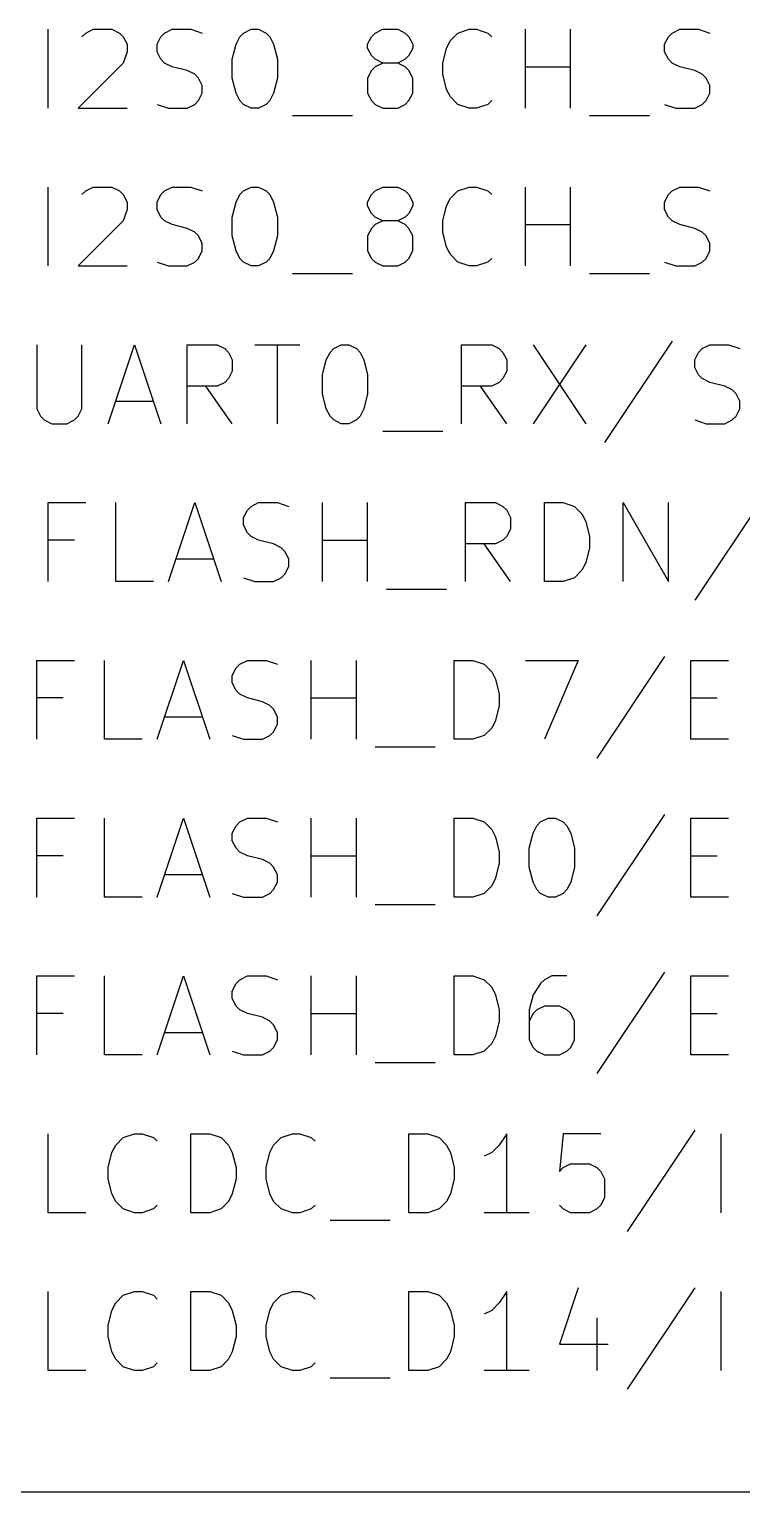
# Model space of a CAD drawing. Header units: millimetres. Extents: x 3 to 237, y -203 to -4.
# Drawn here: x 56.69 to 68.15, y -180.34 to -156.8 of the extents above; entities that cross this region are included whole.
import ezdxf

# ---------------------------------------------------------------- set-up
doc = ezdxf.new("R2010")
doc.units = ezdxf.units.MM
doc.layers.add('GREENSIXTYFIVE', color=129, linetype='CONTINUOUS')
doc.layers.add('RED', color=14, linetype='CONTINUOUS')

msp = doc.modelspace()

# ---------------------------------------------------------------- linework, layer by layer
at = {"layer": 'GREENSIXTYFIVE', "linetype": 'CONTINUOUS'}
for p, q in [((56.9927, -158.0675), (56.9927, -156.7975)), ((57.5371, -156.9185), (57.5975, -156.858)), ((57.5975, -156.858), (57.7185, -156.7975)), ((57.7185, -156.7975), (58.0209, -156.7975)), ((58.0209, -156.7975), (58.1418, -156.858)), ((58.1418, -156.858), (58.2023, -156.9185)), ((58.2023, -156.9185), (58.2628, -157.0394)), ((58.7466, -157.0394), (58.807, -156.9185)), ((58.807, -156.9185), (58.8675, -156.858)), ((58.8675, -156.858), (58.9885, -156.7975)), ((58.9885, -156.7975), (59.2908, -156.7975)), ((59.2908, -156.7975), (59.4723, -156.858)), ((60.0165, -157.0394), (60.077, -156.9185)), ((60.077, -156.9185), (60.1375, -156.858)), ((60.1375, -156.858), (60.2584, -156.7975)), ((60.2584, -156.7975), (60.3794, -156.7975)), ((60.3794, -156.7975), (60.5003, -156.858)), ((60.5003, -156.858), (60.5608, -156.9185)), ((60.5608, -156.9185), (60.6213, -157.0394)), ((62.1332, -157.0394), (62.1936, -156.9185)), ((62.1936, -156.9185), (62.2541, -156.858)), ((62.2541, -156.858), (62.3751, -156.7975)), ((62.3751, -156.7975), (62.617, -156.7975)), ((62.617, -156.7975), (62.7379, -156.858)), ((62.7379, -156.858), (62.7984, -156.9185)), ((62.7984, -156.9185), (62.8589, -157.0394)), ((63.4031, -157.0999), (63.4636, -156.979)), ((63.4636, -156.979), (63.5846, -156.858)), ((63.5846, -156.858), (63.766, -156.7975)), ((63.766, -156.7975), (63.8869, -156.7975)), ((63.8869, -156.7975), (64.0684, -156.858)), ((64.0684, -156.858), (64.1288, -156.9185)), ((64.6731, -158.0675), (64.6731, -156.7975)), ((65.3988, -158.0675), (65.3988, -156.7975)), ((66.9108, -157.0394), (66.9712, -156.9185)), ((66.9712, -156.9185), (67.0317, -156.858)), ((67.0317, -156.858), (67.1527, -156.7975)), ((67.1527, -156.7975), (67.455, -156.7975)), ((67.455, -156.7975), (67.6365, -156.858)), ((58.2628, -157.1604), (58.2023, -157.3418)), ((58.2628, -157.0394), (58.2628, -157.1604)), ((58.7466, -157.1604), (58.7466, -157.0394)), ((58.807, -157.2813), (58.7466, -157.1604)), ((59.9561, -157.2813), (60.0165, -157.0394)), ((60.6213, -157.0394), (60.6818, -157.2813)), ((62.1332, -157.0999), (62.1332, -157.0394)), ((62.1936, -157.2209), (62.1332, -157.0999)), ((62.2541, -157.2813), (62.1936, -157.2209)), ((62.7984, -157.2209), (62.7379, -157.2813)), ((62.8589, -157.0999), (62.7984, -157.2209)), ((62.8589, -157.0394), (62.8589, -157.0999)), ((63.3427, -157.3418), (63.4031, -157.0999)), ((66.9108, -157.1604), (66.9108, -157.0394)), ((66.9712, -157.2813), (66.9108, -157.1604)), ((58.2023, -157.3418), (57.4766, -158.0675)), ((58.8675, -157.3418), (58.807, -157.2813)), ((58.9885, -157.4023), (58.8675, -157.3418)), ((59.2304, -157.4628), (58.9885, -157.4023)), ((59.3513, -157.5232), (59.2304, -157.4628)), ((59.9561, -157.5837), (59.9561, -157.2813)), ((60.6818, -157.2813), (60.6818, -157.5837)), ((62.1936, -157.4628), (62.1332, -157.5837)), ((62.2541, -157.4023), (62.1936, -157.4628)), ((62.3751, -157.3418), (62.2541, -157.2813)), ((62.3751, -157.3418), (62.2541, -157.4023)), ((62.617, -157.3418), (62.3751, -157.3418)), ((62.7379, -157.2813), (62.617, -157.3418)), ((62.7379, -157.4023), (62.617, -157.3418)), ((62.7984, -157.4628), (62.7379, -157.4023)), ((62.8589, -157.5837), (62.7984, -157.4628)), ((63.3427, -157.5232), (63.3427, -157.3418)), ((64.6731, -157.4023), (65.3988, -157.4023)), ((67.0317, -157.3418), (66.9712, -157.2813)), ((67.1527, -157.4023), (67.0317, -157.3418)), ((67.3946, -157.4628), (67.1527, -157.4023)), ((67.5155, -157.5232), (67.3946, -157.4628)), ((59.4118, -157.5837), (59.3513, -157.5232)), ((59.4723, -157.7047), (59.4118, -157.5837)), ((59.4723, -157.8256), (59.4723, -157.7047)), ((60.0165, -157.8256), (59.9561, -157.5837)), ((60.6818, -157.5837), (60.6213, -157.8256)), ((62.1332, -157.5837), (62.1332, -157.8256)), ((62.8589, -157.8256), (62.8589, -157.5837)), ((63.4031, -157.7651), (63.3427, -157.5232)), ((67.576, -157.5837), (67.5155, -157.5232)), ((67.6365, -157.7047), (67.576, -157.5837)), ((67.6365, -157.8256), (67.6365, -157.7047)), ((59.3513, -158.0071), (59.4118, -157.9466)), ((59.4118, -157.9466), (59.4723, -157.8256)), ((60.077, -157.9466), (60.0165, -157.8256)), ((60.1375, -158.0071), (60.077, -157.9466)), ((60.5608, -157.9466), (60.5003, -158.0071)), ((60.6213, -157.8256), (60.5608, -157.9466)), ((62.1332, -157.8256), (62.1936, -157.9466)), ((62.1936, -157.9466), (62.2541, -158.0071)), ((62.7379, -158.0071), (62.7984, -157.9466)), ((62.7984, -157.9466), (62.8589, -157.8256)), ((63.4636, -157.8861), (63.4031, -157.7651)), ((63.5846, -158.0071), (63.4636, -157.8861)), ((64.1288, -157.9466), (64.0684, -158.0071)), ((67.5155, -158.0071), (67.576, -157.9466)), ((67.576, -157.9466), (67.6365, -157.8256)), ((57.4766, -158.0675), (58.2628, -158.0675)), ((58.7466, -158.0071), (58.928, -158.0675)), ((58.928, -158.0675), (59.2304, -158.0675)), ((59.2304, -158.0675), (59.3513, -158.0071)), ((60.2584, -158.0675), (60.1375, -158.0071)), ((60.3794, -158.0675), (60.2584, -158.0675)), ((60.5003, -158.0071), (60.3794, -158.0675)), ((60.9237, -158.1885), (61.8913, -158.1885)), ((62.2541, -158.0071), (62.3751, -158.0675)), ((62.3751, -158.0675), (62.617, -158.0675)), ((62.617, -158.0675), (62.7379, -158.0071)), ((63.766, -158.0675), (63.5846, -158.0071)), ((63.8869, -158.0675), (63.766, -158.0675)), ((64.0684, -158.0071), (63.8869, -158.0675)), ((65.7013, -158.1885), (66.6689, -158.1885)), ((66.9108, -158.0071), (67.0922, -158.0675)), ((67.0922, -158.0675), (67.3946, -158.0675)), ((67.3946, -158.0675), (67.5155, -158.0071)), ((56.9927, -160.6075), (56.9927, -159.3375)), ((57.5975, -159.398), (57.7185, -159.3375)), ((57.7185, -159.3375), (58.0209, -159.3375)), ((58.0209, -159.3375), (58.1418, -159.398)), ((58.8675, -159.398), (58.9885, -159.3375)), ((58.9885, -159.3375), (59.2908, -159.3375)), ((59.2908, -159.3375), (59.4723, -159.398)), ((60.1375, -159.398), (60.2584, -159.3375)), ((60.2584, -159.3375), (60.3794, -159.3375)), ((60.3794, -159.3375), (60.5003, -159.398)), ((62.2541, -159.398), (62.3751, -159.3375)), ((62.3751, -159.3375), (62.617, -159.3375)), ((62.617, -159.3375), (62.7379, -159.398)), ((63.5846, -159.398), (63.766, -159.3375)), ((63.766, -159.3375), (63.8869, -159.3375)), ((63.8869, -159.3375), (64.0684, -159.398)), ((64.6731, -160.6075), (64.6731, -159.3375)), ((65.3988, -160.6075), (65.3988, -159.3375)), ((67.0317, -159.398), (67.1527, -159.3375)), ((67.1527, -159.3375), (67.455, -159.3375)), ((67.455, -159.3375), (67.6365, -159.398)), ((57.5371, -159.4585), (57.5975, -159.398)), ((58.1418, -159.398), (58.2023, -159.4585)), ((58.2023, -159.4585), (58.2628, -159.5794)), ((58.2628, -159.5794), (58.2628, -159.7004)), ((58.7466, -159.5794), (58.807, -159.4585)), ((58.7466, -159.7004), (58.7466, -159.5794)), ((58.807, -159.4585), (58.8675, -159.398)), ((59.9561, -159.8213), (60.0165, -159.5794)), ((60.0165, -159.5794), (60.077, -159.4585)), ((60.077, -159.4585), (60.1375, -159.398)), ((60.5003, -159.398), (60.5608, -159.4585)), ((60.5608, -159.4585), (60.6213, -159.5794)), ((60.6213, -159.5794), (60.6818, -159.8213)), ((62.1332, -159.5794), (62.1936, -159.4585)), ((62.1332, -159.6399), (62.1332, -159.5794)), ((62.1936, -159.4585), (62.2541, -159.398)), ((62.7379, -159.398), (62.7984, -159.4585)), ((62.7984, -159.4585), (62.8589, -159.5794)), ((62.8589, -159.5794), (62.8589, -159.6399)), ((63.4031, -159.6399), (63.4636, -159.519)), ((63.4636, -159.519), (63.5846, -159.398)), ((64.0684, -159.398), (64.1288, -159.4585)), ((66.9108, -159.5794), (66.9712, -159.4585)), ((66.9108, -159.7004), (66.9108, -159.5794)), ((66.9712, -159.4585), (67.0317, -159.398)), ((58.2628, -159.7004), (58.2023, -159.8818)), ((58.807, -159.8213), (58.7466, -159.7004)), ((58.8675, -159.8818), (58.807, -159.8213)), ((59.9561, -160.1237), (59.9561, -159.8213)), ((60.6818, -159.8213), (60.6818, -160.1237)), ((62.1936, -159.7609), (62.1332, -159.6399)), ((62.2541, -159.8213), (62.1936, -159.7609)), ((62.3751, -159.8818), (62.2541, -159.8213)), ((62.7379, -159.8213), (62.617, -159.8818)), ((62.7984, -159.7609), (62.7379, -159.8213)), ((62.8589, -159.6399), (62.7984, -159.7609)), ((63.3427, -159.8818), (63.4031, -159.6399)), ((66.9712, -159.8213), (66.9108, -159.7004)), ((67.0317, -159.8818), (66.9712, -159.8213)), ((58.2023, -159.8818), (57.4766, -160.6075)), ((58.9885, -159.9423), (58.8675, -159.8818)), ((59.2304, -160.0028), (58.9885, -159.9423)), ((59.3513, -160.0632), (59.2304, -160.0028)), ((59.4118, -160.1237), (59.3513, -160.0632)), ((62.1936, -160.0028), (62.1332, -160.1237)), ((62.2541, -159.9423), (62.1936, -160.0028)), ((62.3751, -159.8818), (62.2541, -159.9423)), ((62.617, -159.8818), (62.3751, -159.8818)), ((62.7379, -159.9423), (62.617, -159.8818)), ((62.7984, -160.0028), (62.7379, -159.9423)), ((62.8589, -160.1237), (62.7984, -160.0028)), ((63.3427, -160.0632), (63.3427, -159.8818)), ((63.4031, -160.3051), (63.3427, -160.0632)), ((64.6731, -159.9423), (65.3988, -159.9423)), ((67.1527, -159.9423), (67.0317, -159.8818)), ((67.3946, -160.0028), (67.1527, -159.9423)), ((67.5155, -160.0632), (67.3946, -160.0028)), ((67.576, -160.1237), (67.5155, -160.0632)), ((59.4723, -160.2447), (59.4118, -160.1237)), ((59.4723, -160.3656), (59.4723, -160.2447)), ((60.0165, -160.3656), (59.9561, -160.1237)), ((60.6818, -160.1237), (60.6213, -160.3656)), ((62.1332, -160.1237), (62.1332, -160.3656)), ((62.8589, -160.3656), (62.8589, -160.1237)), ((63.4636, -160.4261), (63.4031, -160.3051)), ((67.6365, -160.2447), (67.576, -160.1237)), ((67.6365, -160.3656), (67.6365, -160.2447)), ((58.7466, -160.5471), (58.928, -160.6075)), ((59.2304, -160.6075), (59.3513, -160.5471)), ((59.3513, -160.5471), (59.4118, -160.4866)), ((59.4118, -160.4866), (59.4723, -160.3656)), ((60.077, -160.4866), (60.0165, -160.3656)), ((60.1375, -160.5471), (60.077, -160.4866)), ((60.2584, -160.6075), (60.1375, -160.5471)), ((60.5003, -160.5471), (60.3794, -160.6075)), ((60.5608, -160.4866), (60.5003, -160.5471)), ((60.6213, -160.3656), (60.5608, -160.4866)), ((62.1332, -160.3656), (62.1936, -160.4866)), ((62.1936, -160.4866), (62.2541, -160.5471)), ((62.2541, -160.5471), (62.3751, -160.6075)), ((62.617, -160.6075), (62.7379, -160.5471)), ((62.7379, -160.5471), (62.7984, -160.4866)), ((62.7984, -160.4866), (62.8589, -160.3656)), ((63.5846, -160.5471), (63.4636, -160.4261)), ((63.766, -160.6075), (63.5846, -160.5471)), ((64.0684, -160.5471), (63.8869, -160.6075)), ((64.1288, -160.4866), (64.0684, -160.5471)), ((66.9108, -160.5471), (67.0922, -160.6075)), ((67.3946, -160.6075), (67.5155, -160.5471)), ((67.5155, -160.5471), (67.576, -160.4866)), ((67.576, -160.4866), (67.6365, -160.3656)), ((57.4766, -160.6075), (58.2628, -160.6075)), ((58.928, -160.6075), (59.2304, -160.6075)), ((60.3794, -160.6075), (60.2584, -160.6075)), ((60.9237, -160.7285), (61.8913, -160.7285)), ((62.3751, -160.6075), (62.617, -160.6075)), ((63.8869, -160.6075), (63.766, -160.6075)), ((65.7013, -160.7285), (66.6689, -160.7285)), ((67.0922, -160.6075), (67.3946, -160.6075)), ((56.8113, -161.8775), (56.8113, -162.9056)), ((57.537, -162.9056), (57.537, -161.8775)), ((57.9604, -163.1475), (58.3837, -161.8775)), ((58.3837, -161.8775), (58.8071, -163.1475)), ((59.2304, -163.1475), (59.2304, -161.8775)), ((59.2304, -161.8775), (59.7142, -161.8775)), ((59.7142, -161.8775), (59.8352, -161.938)), ((59.8352, -161.938), (59.8957, -161.9985)), ((60.319, -161.8775), (61.0447, -161.8775)), ((60.6819, -163.1475), (60.6819, -161.8775)), ((61.5285, -161.9985), (61.589, -161.938)), ((61.589, -161.938), (61.7099, -161.8775)), ((61.7099, -161.8775), (61.8309, -161.8775)), ((61.8309, -161.8775), (61.9518, -161.938)), ((61.9518, -161.938), (62.0123, -161.9985)), ((63.6451, -163.1475), (63.6451, -161.8775)), ((63.6451, -161.8775), (64.1289, -161.8775)), ((64.1289, -161.8775), (64.2499, -161.938)), ((64.2499, -161.938), (64.3104, -161.9985)), ((64.7942, -161.8775), (65.6408, -163.1475)), ((65.6408, -161.8775), (64.7942, -163.1475)), ((67.0318, -161.8171), (65.9432, -163.4499)), ((67.4551, -161.9985), (67.5156, -161.938)), ((67.5156, -161.938), (67.6366, -161.8775)), ((67.6366, -161.8775), (67.9389, -161.8775)), ((67.9389, -161.8775), (68.1204, -161.938)), ((59.8957, -161.9985), (59.9561, -162.1194)), ((59.9561, -162.1194), (59.9561, -162.3009)), ((61.4076, -162.3613), (61.468, -162.1194)), ((61.468, -162.1194), (61.5285, -161.9985)), ((62.0123, -161.9985), (62.0728, -162.1194)), ((62.0728, -162.1194), (62.1333, -162.3613)), ((64.3104, -161.9985), (64.3708, -162.1194)), ((64.3708, -162.1194), (64.3708, -162.3009)), ((67.3947, -162.1194), (67.4551, -161.9985)), ((67.3947, -162.2404), (67.3947, -162.1194)), ((59.8957, -162.4218), (59.8352, -162.4823)), ((59.9561, -162.3009), (59.8957, -162.4218)), ((61.4076, -162.6637), (61.4076, -162.3613)), ((62.1333, -162.3613), (62.1333, -162.6637)), ((64.3104, -162.4218), (64.2499, -162.4823)), ((64.3708, -162.3009), (64.3104, -162.4218)), ((67.4551, -162.3613), (67.3947, -162.2404)), ((67.5156, -162.4218), (67.4551, -162.3613)), ((67.6366, -162.4823), (67.5156, -162.4218)), ((59.7142, -162.5428), (59.2304, -162.5428)), ((59.9561, -163.1475), (59.5328, -162.5428)), ((59.8352, -162.4823), (59.7142, -162.5428)), ((61.468, -162.9056), (61.4076, -162.6637)), ((62.1333, -162.6637), (62.0728, -162.9056)), ((64.1289, -162.5428), (63.6451, -162.5428)), ((64.3708, -163.1475), (63.9475, -162.5428)), ((64.2499, -162.4823), (64.1289, -162.5428)), ((67.8785, -162.5428), (67.6366, -162.4823)), ((67.9994, -162.6032), (67.8785, -162.5428)), ((68.0599, -162.6637), (67.9994, -162.6032)), ((68.1204, -162.7847), (68.0599, -162.6637)), ((56.8113, -162.9056), (56.8718, -163.0266)), ((57.4766, -163.0266), (57.537, -162.9056)), ((58.0814, -162.7847), (58.6861, -162.7847)), ((61.5285, -163.0266), (61.468, -162.9056)), ((62.0728, -162.9056), (62.0123, -163.0266)), ((68.0599, -163.0266), (68.1204, -162.9056)), ((68.1204, -162.9056), (68.1204, -162.7847)), ((56.8718, -163.0266), (56.9323, -163.0871)), ((56.9323, -163.0871), (57.0532, -163.1475)), ((57.0532, -163.1475), (57.2951, -163.1475)), ((57.2951, -163.1475), (57.4161, -163.0871)), ((57.4161, -163.0871), (57.4766, -163.0266)), ((61.589, -163.0871), (61.5285, -163.0266)), ((61.7099, -163.1475), (61.589, -163.0871)), ((61.8309, -163.1475), (61.7099, -163.1475)), ((61.9518, -163.0871), (61.8309, -163.1475)), ((62.0123, -163.0266), (61.9518, -163.0871)), ((67.3947, -163.0871), (67.5761, -163.1475)), ((67.5761, -163.1475), (67.8785, -163.1475)), ((67.8785, -163.1475), (67.9994, -163.0871)), ((67.9994, -163.0871), (68.0599, -163.0266)), ((62.3752, -163.2685), (63.3428, -163.2685)), ((56.9927, -165.6875), (56.9927, -164.4175)), ((56.9927, -164.4175), (57.5975, -164.4175)), ((58.0813, -165.6875), (58.0813, -164.4175)), ((58.928, -165.6875), (59.3513, -164.4175)), ((59.3513, -164.4175), (59.7747, -165.6875)), ((60.1376, -164.6594), (60.198, -164.5385)), ((60.198, -164.5385), (60.2585, -164.478)), ((60.2585, -164.478), (60.3795, -164.4175)), ((60.3795, -164.4175), (60.6818, -164.4175)), ((60.6818, -164.4175), (60.8633, -164.478)), ((61.4075, -165.6875), (61.4075, -164.4175)), ((62.1332, -165.6875), (62.1332, -164.4175)), ((63.7056, -165.6875), (63.7056, -164.4175)), ((63.7056, -164.4175), (64.1894, -164.4175)), ((64.1894, -164.4175), (64.3104, -164.478)), ((64.3104, -164.478), (64.3709, -164.5385)), ((64.3709, -164.5385), (64.4313, -164.6594)), ((64.9756, -165.6875), (64.9756, -164.4175)), ((64.9756, -164.4175), (65.278, -164.4175)), ((65.278, -164.4175), (65.4594, -164.478)), ((65.4594, -164.478), (65.5804, -164.599)), ((66.2456, -165.6875), (66.2456, -164.4175)), ((66.2456, -164.4175), (66.9713, -165.6875)), ((66.9713, -165.6875), (66.9713, -164.4175)), ((68.4833, -164.3571), (67.3947, -165.9899)), ((60.1376, -164.7804), (60.1376, -164.6594)), ((60.198, -164.9013), (60.1376, -164.7804)), ((64.4313, -164.6594), (64.4313, -164.8409)), ((65.5804, -164.599), (65.6409, -164.7199)), ((65.6409, -164.7199), (65.7013, -164.9618)), ((57.4161, -165.0223), (56.9927, -165.0223)), ((60.2585, -164.9618), (60.198, -164.9013)), ((60.3795, -165.0223), (60.2585, -164.9618)), ((60.6214, -165.0828), (60.3795, -165.0223)), ((61.4075, -165.0223), (62.1332, -165.0223)), ((64.3104, -165.0223), (64.1894, -165.0828)), ((64.3709, -164.9618), (64.3104, -165.0223)), ((64.4313, -164.8409), (64.3709, -164.9618)), ((65.7013, -164.9618), (65.7013, -165.1432)), ((60.7423, -165.1432), (60.6214, -165.0828)), ((60.8028, -165.2037), (60.7423, -165.1432)), ((60.8633, -165.3247), (60.8028, -165.2037)), ((64.1894, -165.0828), (63.7056, -165.0828)), ((64.4313, -165.6875), (64.008, -165.0828)), ((65.7013, -165.1432), (65.6409, -165.3851)), ((59.049, -165.3247), (59.6537, -165.3247)), ((60.8028, -165.5666), (60.8633, -165.4456)), ((60.8633, -165.4456), (60.8633, -165.3247)), ((65.6409, -165.3851), (65.5804, -165.5061)), ((58.6861, -165.6875), (58.0813, -165.6875)), ((60.1376, -165.6271), (60.319, -165.6875)), ((60.319, -165.6875), (60.6214, -165.6875)), ((60.6214, -165.6875), (60.7423, -165.6271)), ((60.7423, -165.6271), (60.8028, -165.5666)), ((65.278, -165.6875), (64.9756, -165.6875)), ((65.4594, -165.6271), (65.278, -165.6875)), ((65.5804, -165.5061), (65.4594, -165.6271)), ((62.4357, -165.8085), (63.4033, -165.8085)), ((66.9109, -166.8971), (65.8223, -168.5299)), ((56.8113, -168.2275), (56.8113, -166.9575)), ((56.8113, -166.9575), (57.4161, -166.9575)), ((57.8999, -168.2275), (57.8999, -166.9575)), ((58.7466, -168.2275), (59.1699, -166.9575)), ((59.1699, -166.9575), (59.5933, -168.2275)), ((59.9562, -167.1994), (60.0166, -167.0785)), ((60.0166, -167.0785), (60.0771, -167.018)), ((60.0771, -167.018), (60.1981, -166.9575)), ((60.1981, -166.9575), (60.5004, -166.9575)), ((60.5004, -166.9575), (60.6819, -167.018)), ((61.2261, -168.2275), (61.2261, -166.9575)), ((61.9518, -168.2275), (61.9518, -166.9575)), ((63.5242, -168.2275), (63.5242, -166.9575)), ((63.5242, -166.9575), (63.8266, -166.9575)), ((63.8266, -166.9575), (64.008, -167.018)), ((64.008, -167.018), (64.129, -167.139)), ((64.129, -167.139), (64.1895, -167.2599)), ((64.6733, -166.9575), (65.5199, -166.9575)), ((65.5199, -166.9575), (64.9757, -168.2275)), ((67.3342, -168.2275), (67.3342, -166.9575)), ((67.3342, -166.9575), (67.939, -166.9575)), ((59.9562, -167.3204), (59.9562, -167.1994)), ((60.0166, -167.4413), (59.9562, -167.3204)), ((64.1895, -167.2599), (64.2499, -167.5018)), ((57.2347, -167.5623), (56.8113, -167.5623)), ((60.0771, -167.5018), (60.0166, -167.4413)), ((60.1981, -167.5623), (60.0771, -167.5018)), ((60.44, -167.6228), (60.1981, -167.5623)), ((61.2261, -167.5623), (61.9518, -167.5623)), ((64.2499, -167.5018), (64.2499, -167.6832)), ((67.3342, -167.5623), (67.7576, -167.5623)), ((60.5609, -167.6832), (60.44, -167.6228)), ((60.6214, -167.7437), (60.5609, -167.6832)), ((60.6819, -167.8647), (60.6214, -167.7437)), ((64.2499, -167.6832), (64.1895, -167.9251)), ((58.8676, -167.8647), (59.4723, -167.8647)), ((60.6214, -168.1066), (60.6819, -167.9856)), ((60.6819, -167.9856), (60.6819, -167.8647)), ((64.129, -168.0461), (64.008, -168.1671)), ((64.1895, -167.9251), (64.129, -168.0461)), ((58.5047, -168.2275), (57.8999, -168.2275)), ((59.9562, -168.1671), (60.1376, -168.2275)), ((60.1376, -168.2275), (60.44, -168.2275)), ((60.44, -168.2275), (60.5609, -168.1671)), ((60.5609, -168.1671), (60.6214, -168.1066)), ((63.8266, -168.2275), (63.5242, -168.2275)), ((64.008, -168.1671), (63.8266, -168.2275)), ((67.939, -168.2275), (67.3342, -168.2275)), ((62.2543, -168.3485), (63.2219, -168.3485)), ((56.8113, -170.7675), (56.8113, -169.4975)), ((56.8113, -169.4975), (57.4161, -169.4975)), ((57.8999, -170.7675), (57.8999, -169.4975)), ((58.7466, -170.7675), (59.1699, -169.4975)), ((59.1699, -169.4975), (59.5933, -170.7675)), ((60.0771, -169.558), (60.1981, -169.4975)), ((60.1981, -169.4975), (60.5004, -169.4975)), ((60.5004, -169.4975), (60.6819, -169.558)), ((61.2261, -170.7675), (61.2261, -169.4975)), ((61.9518, -170.7675), (61.9518, -169.4975)), ((63.5242, -170.7675), (63.5242, -169.4975)), ((63.5242, -169.4975), (63.8266, -169.4975)), ((63.8266, -169.4975), (64.008, -169.558)), ((64.9152, -169.558), (65.0361, -169.4975)), ((65.0361, -169.4975), (65.1571, -169.4975)), ((65.1571, -169.4975), (65.278, -169.558)), ((66.9109, -169.4371), (65.8223, -171.0699)), ((67.3342, -170.7675), (67.3342, -169.4975)), ((67.3342, -169.4975), (67.939, -169.4975)), ((59.9562, -169.7394), (60.0166, -169.6185)), ((59.9562, -169.8604), (59.9562, -169.7394)), ((60.0166, -169.6185), (60.0771, -169.558)), ((64.008, -169.558), (64.129, -169.679)), ((64.129, -169.679), (64.1895, -169.7999)), ((64.7338, -169.9813), (64.7942, -169.7394)), ((64.7942, -169.7394), (64.8547, -169.6185)), ((64.8547, -169.6185), (64.9152, -169.558)), ((65.278, -169.558), (65.3385, -169.6185)), ((65.3385, -169.6185), (65.399, -169.7394)), ((65.399, -169.7394), (65.4595, -169.9813)), ((60.0166, -169.9813), (59.9562, -169.8604)), ((64.1895, -169.7999), (64.2499, -170.0418)), ((57.2347, -170.1023), (56.8113, -170.1023)), ((60.0771, -170.0418), (60.0166, -169.9813)), ((60.1981, -170.1023), (60.0771, -170.0418)), ((60.44, -170.1628), (60.1981, -170.1023)), ((60.5609, -170.2232), (60.44, -170.1628)), ((61.2261, -170.1023), (61.9518, -170.1023)), ((64.2499, -170.0418), (64.2499, -170.2232)), ((64.7338, -170.2837), (64.7338, -169.9813)), ((65.4595, -169.9813), (65.4595, -170.2837)), ((67.3342, -170.1023), (67.7576, -170.1023)), ((58.8676, -170.4047), (59.4723, -170.4047)), ((60.6214, -170.2837), (60.5609, -170.2232)), ((60.6819, -170.4047), (60.6214, -170.2837)), ((60.6819, -170.5256), (60.6819, -170.4047)), ((64.2499, -170.2232), (64.1895, -170.4651)), ((64.7942, -170.5256), (64.7338, -170.2837)), ((65.4595, -170.2837), (65.399, -170.5256)), ((60.5609, -170.7071), (60.6214, -170.6466)), ((60.6214, -170.6466), (60.6819, -170.5256)), ((64.129, -170.5861), (64.008, -170.7071)), ((64.1895, -170.4651), (64.129, -170.5861)), ((64.8547, -170.6466), (64.7942, -170.5256)), ((64.9152, -170.7071), (64.8547, -170.6466)), ((65.3385, -170.6466), (65.278, -170.7071)), ((65.399, -170.5256), (65.3385, -170.6466)), ((58.5047, -170.7675), (57.8999, -170.7675)), ((59.9562, -170.7071), (60.1376, -170.7675)), ((60.1376, -170.7675), (60.44, -170.7675)), ((60.44, -170.7675), (60.5609, -170.7071)), ((62.2543, -170.8885), (63.2219, -170.8885)), ((63.8266, -170.7675), (63.5242, -170.7675)), ((64.008, -170.7071), (63.8266, -170.7675)), ((65.0361, -170.7675), (64.9152, -170.7071)), ((65.1571, -170.7675), (65.0361, -170.7675)), ((65.278, -170.7071), (65.1571, -170.7675)), ((67.939, -170.7675), (67.3342, -170.7675)), ((56.8113, -173.3075), (56.8113, -172.0375)), ((56.8113, -172.0375), (57.4161, -172.0375)), ((57.8999, -173.3075), (57.8999, -172.0375)), ((58.7466, -173.3075), (59.1699, -172.0375)), ((59.1699, -172.0375), (59.5933, -173.3075)), ((60.0771, -172.098), (60.1981, -172.0375)), ((60.1981, -172.0375), (60.5004, -172.0375)), ((60.5004, -172.0375), (60.6819, -172.098)), ((61.2261, -173.3075), (61.2261, -172.0375)), ((61.9518, -173.3075), (61.9518, -172.0375)), ((63.5242, -173.3075), (63.5242, -172.0375)), ((63.5242, -172.0375), (63.8266, -172.0375)), ((63.8266, -172.0375), (64.008, -172.098)), ((65.0966, -172.0375), (64.9757, -172.098)), ((65.3385, -172.0375), (65.0966, -172.0375)), ((66.9109, -171.9771), (65.8223, -173.6099)), ((67.3342, -173.3075), (67.3342, -172.0375)), ((67.3342, -172.0375), (67.939, -172.0375)), ((59.9562, -172.2794), (60.0166, -172.1585)), ((59.9562, -172.4004), (59.9562, -172.2794)), ((60.0166, -172.1585), (60.0771, -172.098)), ((64.008, -172.098), (64.129, -172.219)), ((64.129, -172.219), (64.1895, -172.3399)), ((64.9152, -172.1585), (64.7942, -172.3399)), ((64.9757, -172.098), (64.9152, -172.1585)), ((60.0166, -172.5213), (59.9562, -172.4004)), ((60.0771, -172.5818), (60.0166, -172.5213)), ((64.1895, -172.3399), (64.2499, -172.5818)), ((64.7942, -172.3399), (64.7338, -172.5818)), ((64.9757, -172.5213), (64.8547, -172.5818)), ((65.2176, -172.5213), (64.9757, -172.5213)), ((65.3385, -172.5818), (65.2176, -172.5213)), ((57.2347, -172.6423), (56.8113, -172.6423)), ((60.1981, -172.6423), (60.0771, -172.5818)), ((60.44, -172.7028), (60.1981, -172.6423)), ((60.5609, -172.7632), (60.44, -172.7028)), ((60.6214, -172.8237), (60.5609, -172.7632)), ((61.2261, -172.6423), (61.9518, -172.6423)), ((64.2499, -172.7632), (64.1895, -173.0051)), ((64.2499, -172.5818), (64.2499, -172.7632)), ((64.7338, -172.5818), (64.7338, -173.0656)), ((64.7942, -172.6423), (64.7338, -172.7632)), ((64.8547, -172.5818), (64.7942, -172.6423)), ((65.399, -172.6423), (65.3385, -172.5818)), ((65.4595, -172.7632), (65.399, -172.6423)), ((65.4595, -173.0656), (65.4595, -172.7632)), ((67.3342, -172.6423), (67.7576, -172.6423)), ((58.8676, -172.9447), (59.4723, -172.9447)), ((60.6819, -172.9447), (60.6214, -172.8237)), ((60.6819, -173.0656), (60.6819, -172.9447)), ((64.1895, -173.0051), (64.129, -173.1261)), ((59.9562, -173.2471), (60.1376, -173.3075)), ((60.44, -173.3075), (60.5609, -173.2471)), ((60.5609, -173.2471), (60.6214, -173.1866)), ((60.6214, -173.1866), (60.6819, -173.0656)), ((64.008, -173.2471), (63.8266, -173.3075)), ((64.129, -173.1261), (64.008, -173.2471)), ((64.7338, -173.0656), (64.7942, -173.1866)), ((64.7942, -173.1866), (64.8547, -173.2471)), ((64.8547, -173.2471), (64.9757, -173.3075)), ((65.2176, -173.3075), (65.3385, -173.2471)), ((65.3385, -173.2471), (65.399, -173.1866)), ((65.399, -173.1866), (65.4595, -173.0656)), ((58.5047, -173.3075), (57.8999, -173.3075)), ((60.1376, -173.3075), (60.44, -173.3075)), ((62.2543, -173.4285), (63.2219, -173.4285)), ((63.8266, -173.3075), (63.5242, -173.3075)), ((64.9757, -173.3075), (65.2176, -173.3075)), ((67.939, -173.3075), (67.3342, -173.3075)), ((56.9927, -175.8475), (56.9927, -174.5775)), ((58.0813, -174.759), (58.2023, -174.638)), ((58.2023, -174.638), (58.3837, -174.5775)), ((58.3837, -174.5775), (58.5046, -174.5775)), ((58.5046, -174.5775), (58.6861, -174.638)), ((58.6861, -174.638), (58.7465, -174.6985)), ((59.2908, -175.8475), (59.2908, -174.5775)), ((59.2908, -174.5775), (59.5932, -174.5775)), ((59.5932, -174.5775), (59.7746, -174.638)), ((59.7746, -174.638), (59.8956, -174.759)), ((60.6213, -174.759), (60.7423, -174.638)), ((60.7423, -174.638), (60.9237, -174.5775)), ((60.9237, -174.5775), (61.0446, -174.5775)), ((61.0446, -174.5775), (61.2261, -174.638)), ((61.2261, -174.638), (61.2865, -174.6985)), ((62.7984, -175.8475), (62.7984, -174.5775)), ((62.7984, -174.5775), (63.1008, -174.5775)), ((63.1008, -174.5775), (63.2822, -174.638)), ((63.2822, -174.638), (63.4032, -174.759)), ((64.3708, -174.5775), (64.2499, -174.759)), ((64.3708, -175.8475), (64.3708, -174.5775)), ((65.2779, -174.5775), (65.2175, -175.1823)), ((65.8827, -174.5775), (65.2779, -174.5775)), ((67.3946, -174.5171), (66.306, -176.1499)), ((67.8179, -175.8475), (67.8179, -174.5775)), ((57.9604, -175.1218), (58.0208, -174.8799)), ((58.0208, -174.8799), (58.0813, -174.759)), ((59.8956, -174.759), (59.9561, -174.8799)), ((59.9561, -174.8799), (60.0165, -175.1218)), ((60.5004, -175.1218), (60.5608, -174.8799)), ((60.5608, -174.8799), (60.6213, -174.759)), ((63.4032, -174.759), (63.4637, -174.8799)), ((63.4637, -174.8799), (63.5241, -175.1218)), ((64.1289, -174.8799), (64.008, -174.9404)), ((64.2499, -174.759), (64.1289, -174.8799)), ((57.9604, -175.3032), (57.9604, -175.1218)), ((60.0165, -175.1218), (60.0165, -175.3032)), ((60.5004, -175.3032), (60.5004, -175.1218)), ((63.5241, -175.1218), (63.5241, -175.3032)), ((65.2175, -175.1823), (65.2779, -175.1218)), ((65.2779, -175.1218), (65.3989, -175.0613)), ((65.3989, -175.0613), (65.7013, -175.0613)), ((65.7013, -175.0613), (65.8222, -175.1218)), ((65.8222, -175.1218), (65.8827, -175.1823)), ((58.0208, -175.5451), (57.9604, -175.3032)), ((60.0165, -175.3032), (59.9561, -175.5451)), ((60.5608, -175.5451), (60.5004, -175.3032)), ((63.5241, -175.3032), (63.4637, -175.5451)), ((65.8827, -175.1823), (65.9432, -175.3032)), ((65.9432, -175.3032), (65.9432, -175.6056)), ((58.0813, -175.6661), (58.0208, -175.5451)), ((59.9561, -175.5451), (59.8956, -175.6661)), ((60.6213, -175.6661), (60.5608, -175.5451)), ((63.4637, -175.5451), (63.4032, -175.6661)), ((65.9432, -175.6056), (65.8827, -175.7266)), ((57.5975, -175.8475), (56.9927, -175.8475)), ((58.2023, -175.7871), (58.0813, -175.6661)), ((58.3837, -175.8475), (58.2023, -175.7871)), ((58.5046, -175.8475), (58.3837, -175.8475)), ((58.6861, -175.7871), (58.5046, -175.8475)), ((58.7465, -175.7266), (58.6861, -175.7871)), ((59.5932, -175.8475), (59.2908, -175.8475)), ((59.7746, -175.7871), (59.5932, -175.8475)), ((59.8956, -175.6661), (59.7746, -175.7871)), ((60.7423, -175.7871), (60.6213, -175.6661)), ((60.9237, -175.8475), (60.7423, -175.7871)), ((61.0446, -175.8475), (60.9237, -175.8475)), ((61.2261, -175.7871), (61.0446, -175.8475)), ((61.2865, -175.7266), (61.2261, -175.7871)), ((63.1008, -175.8475), (62.7984, -175.8475)), ((63.2822, -175.7871), (63.1008, -175.8475)), ((63.4032, -175.6661), (63.2822, -175.7871)), ((64.7337, -175.8475), (64.008, -175.8475)), ((65.2779, -175.7871), (65.2175, -175.7266)), ((65.3989, -175.8475), (65.2779, -175.7871)), ((65.7013, -175.8475), (65.3989, -175.8475)), ((65.8222, -175.7871), (65.7013, -175.8475)), ((65.8827, -175.7266), (65.8222, -175.7871)), ((61.5285, -175.9685), (62.4961, -175.9685)), ((56.9927, -178.3875), (56.9927, -177.1175)), ((58.0813, -177.299), (58.2023, -177.178)), ((58.2023, -177.178), (58.3837, -177.1175)), ((58.3837, -177.1175), (58.5046, -177.1175)), ((58.5046, -177.1175), (58.6861, -177.178)), ((58.6861, -177.178), (58.7465, -177.2385)), ((59.2908, -178.3875), (59.2908, -177.1175)), ((59.2908, -177.1175), (59.5932, -177.1175)), ((59.5932, -177.1175), (59.7746, -177.178)), ((59.7746, -177.178), (59.8956, -177.299)), ((60.6213, -177.299), (60.7423, -177.178)), ((60.7423, -177.178), (60.9237, -177.1175)), ((60.9237, -177.1175), (61.0446, -177.1175)), ((61.0446, -177.1175), (61.2261, -177.178)), ((61.2261, -177.178), (61.2865, -177.2385)), ((62.7984, -178.3875), (62.7984, -177.1175)), ((62.7984, -177.1175), (63.1008, -177.1175)), ((63.1008, -177.1175), (63.2822, -177.178)), ((63.2822, -177.178), (63.4032, -177.299)), ((64.3708, -177.1175), (64.2499, -177.299)), ((64.3708, -178.3875), (64.3708, -177.1175)), ((65.5198, -177.0571), (65.2175, -177.9642)), ((67.3946, -177.0571), (66.306, -178.6899)), ((67.8179, -178.3875), (67.8179, -177.1175)), ((57.9604, -177.6618), (58.0208, -177.4199)), ((58.0208, -177.4199), (58.0813, -177.299)), ((59.8956, -177.299), (59.9561, -177.4199)), ((59.9561, -177.4199), (60.0165, -177.6618)), ((60.5004, -177.6618), (60.5608, -177.4199)), ((60.5608, -177.4199), (60.6213, -177.299)), ((63.4032, -177.299), (63.4637, -177.4199)), ((63.4637, -177.4199), (63.5241, -177.6618)), ((64.1289, -177.4199), (64.008, -177.4804)), ((64.2499, -177.299), (64.1289, -177.4199)), ((57.9604, -177.8432), (57.9604, -177.6618)), ((60.0165, -177.6618), (60.0165, -177.8432)), ((60.5004, -177.8432), (60.5004, -177.6618)), ((63.5241, -177.6618), (63.5241, -177.8432)), ((65.8222, -177.5409), (65.8222, -178.3875)), ((58.0208, -178.0851), (57.9604, -177.8432)), ((60.0165, -177.8432), (59.9561, -178.0851)), ((60.5608, -178.0851), (60.5004, -177.8432)), ((63.5241, -177.8432), (63.4637, -178.0851)), ((65.2175, -177.9642), (66.0036, -177.9642)), ((58.0813, -178.2061), (58.0208, -178.0851)), ((58.2023, -178.3271), (58.0813, -178.2061)), ((59.8956, -178.2061), (59.7746, -178.3271)), ((59.9561, -178.0851), (59.8956, -178.2061)), ((60.6213, -178.2061), (60.5608, -178.0851)), ((60.7423, -178.3271), (60.6213, -178.2061)), ((63.4032, -178.2061), (63.2822, -178.3271)), ((63.4637, -178.0851), (63.4032, -178.2061)), ((57.5975, -178.3875), (56.9927, -178.3875)), ((58.3837, -178.3875), (58.2023, -178.3271)), ((58.5046, -178.3875), (58.3837, -178.3875)), ((58.6861, -178.3271), (58.5046, -178.3875)), ((58.7465, -178.2666), (58.6861, -178.3271)), ((59.5932, -178.3875), (59.2908, -178.3875)), ((59.7746, -178.3271), (59.5932, -178.3875)), ((60.9237, -178.3875), (60.7423, -178.3271)), ((61.0446, -178.3875), (60.9237, -178.3875)), ((61.2261, -178.3271), (61.0446, -178.3875)), ((61.2865, -178.2666), (61.2261, -178.3271)), ((63.1008, -178.3875), (62.7984, -178.3875)), ((63.2822, -178.3271), (63.1008, -178.3875)), ((64.7337, -178.3875), (64.008, -178.3875)), ((61.5285, -178.5085), (62.4961, -178.5085))]:
    msp.add_line(p, q, dxfattribs=at)
at = {"layer": 'RED', "linetype": 'CONTINUOUS'}
msp.add_line((45.72, -180.34), (193.04, -180.34), dxfattribs=at)

doc.saveas('drawing.dxf')
